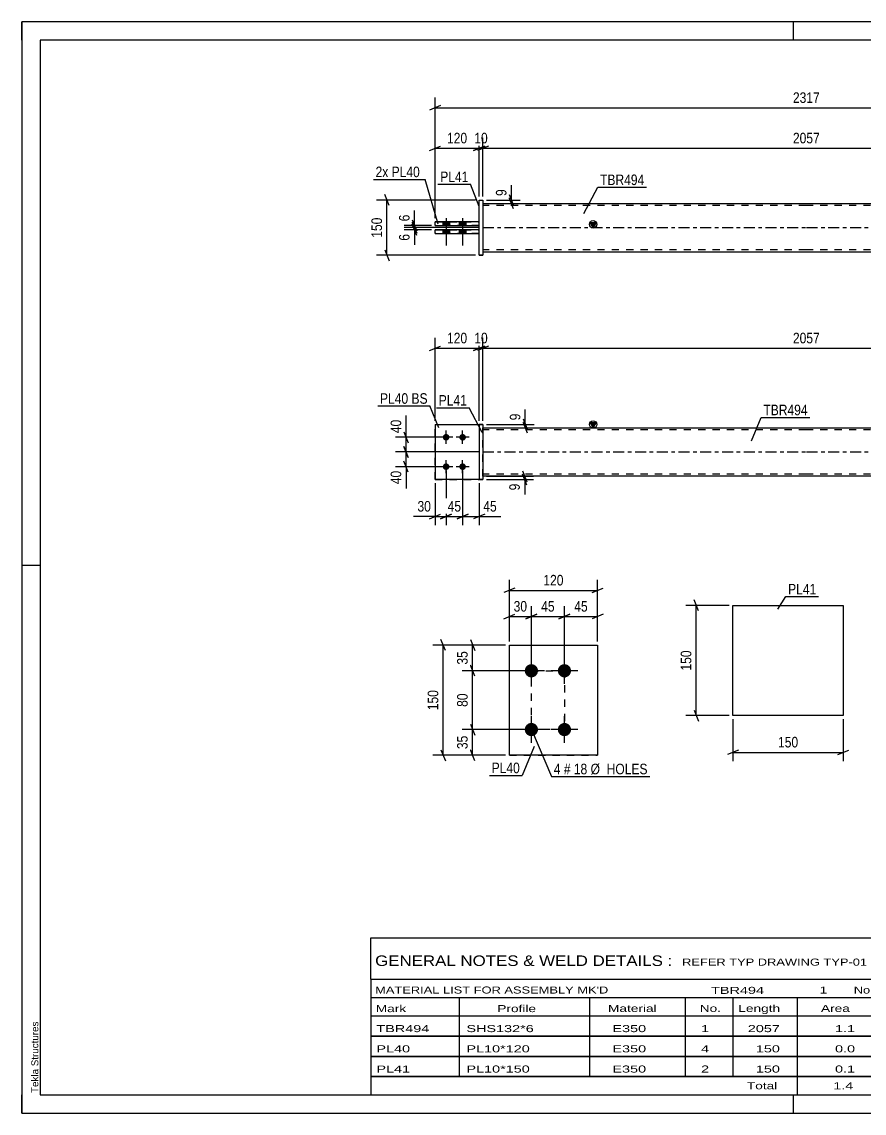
# Model space of a CAD drawing. Header units: millimetres. Extents: x 0 to 420, y 0 to 297.
# Drawn here: x 0 to 229.3, y 0 to 297 of the extents above; entities that cross this region are included whole.
import ezdxf

# ---------------------------------------------------------------- set-up
doc = ezdxf.new("R2010")
doc.units = ezdxf.units.MM
doc.linetypes.add('DXK_LINE_DOT2', pattern=[3.9198, 1.9599, -1.9599])
doc.linetypes.add('DXK_LINE_DOT3', pattern=[5.9187, 2.979, -0.9799, 0.9799, -0.9799])
doc.styles.add('Arial', font='ARIAL.TTF', dxfattribs={"height": 0.2})
doc.styles.add('Arial Narrow', font='ARIALN.TTF', dxfattribs={"height": 0.2})

# ---------------------------------------------------------------- blocks, each defined once
blk = doc.blocks.new('Unknown-582684965-1127')
at = {"color": 5, "linetype": 'Continuous'}
for p, q in [((420, 297), (0, 297)), ((0, 297), (0, 0)), ((0, 292), (0, 297)), ((210, 292), (210, 297)), ((415, 292), (5, 292)), ((5, 292), (5, 5)), ((5, 149), (0, 149)), ((0, 0), (0, 5)), ((5, 5), (415, 5)), ((210, 0), (210, 5)), ((0, 0), (420, 0))]:
    blk.add_line(p, q, dxfattribs=at)
at = {"color": 174, "linetype": 'Continuous', "style": 'Arial'}
blk.add_text('Tekla Structures', height=1.9102, rotation=90, dxfattribs=at).set_placement((4.5, 5.5))
blk = doc.blocks.new('Part-582684965-1392 - 1364')
at = {"color": 2, "linetype": 'Continuous'}
for p, q in [((112.47, 187.44), (124.47, 187.44)), ((112.47, 187.44), (112.47, 172.44)), ((124.47, 172.44), (112.47, 172.44)), ((112.47, 172.44), (112.47, 172.44))]:
    blk.add_line(p, q, dxfattribs=at)
at = {"color": 7, "linetype": 'DXK_LINE_DOT2'}
for p, q in [((112.47, 187.44), (124.47, 187.44)), ((124.47, 187.44), (124.47, 187.44)), ((124.47, 187.44), (124.47, 172.44)), ((112.47, 172.44), (124.47, 172.44)), ((112.47, 172.44), (112.47, 172.44))]:
    blk.add_line(p, q, dxfattribs=at)
blk = doc.blocks.new('Part-582684965-1397 - 1364')
at = {"color": 7, "linetype": 'DXK_LINE_DOT2'}
for p, q in [((112.47, 187.44), (124.47, 187.44)), ((112.47, 187.44), (124.47, 187.44)), ((112.47, 172.44), (112.47, 187.44)), ((124.47, 187.44), (124.47, 187.44)), ((124.47, 187.44), (124.47, 172.44)), ((112.47, 172.44), (124.47, 172.44)), ((124.47, 172.44), (112.47, 172.44)), ((112.47, 172.44), (112.47, 172.44))]:
    blk.add_line(p, q, dxfattribs=at)
blk = doc.blocks.new('Part-582684965-1412 - 1364')
at = {"color": 2, "linetype": 'Continuous'}
for p, q in [((125.47, 187.44), (124.47, 187.44)), ((124.47, 187.44), (124.47, 172.44)), ((125.47, 187.44), (125.47, 187.44)), ((125.47, 187.44), (125.47, 172.44)), ((124.47, 172.44), (125.47, 172.44))]:
    blk.add_line(p, q, dxfattribs=at)
at = {"color": 7, "linetype": 'DXK_LINE_DOT2'}
for p, q in [((124.47, 187.44), (125.47, 187.44)), ((125.47, 172.44), (124.47, 172.44))]:
    blk.add_line(p, q, dxfattribs=at)
blk = doc.blocks.new('Bolt-582684965-1414 - 1364')
at = {"linetype": 'Continuous'}
for points in [[(115.47, 183.04), (115.28, 183.06), (115.1, 183.12), (114.94, 183.21), (114.8, 183.34), (114.69, 183.49), (114.61, 183.66), (114.57, 183.85), (114.57, 184.03), (114.61, 184.22), (114.69, 184.39), (114.8, 184.54), (114.94, 184.67), (115.1, 184.76), (115.28, 184.82), (115.47, 184.84), (115.65, 184.82), (115.83, 184.76), (115.99, 184.67), (116.13, 184.54), (116.25, 184.39), (116.32, 184.22), (116.36, 184.03), (116.36, 183.85), (116.32, 183.66), (116.25, 183.49), (116.13, 183.34), (115.99, 183.21), (115.83, 183.12), (115.65, 183.06)], [(119.97, 183.04), (119.78, 183.06), (119.6, 183.12), (119.44, 183.21), (119.3, 183.34), (119.19, 183.49), (119.11, 183.66), (119.07, 183.85), (119.07, 184.03), (119.11, 184.22), (119.19, 184.39), (119.3, 184.54), (119.44, 184.67), (119.6, 184.76), (119.78, 184.82), (119.97, 184.84), (120.15, 184.82), (120.33, 184.76), (120.49, 184.67), (120.63, 184.54), (120.75, 184.39), (120.82, 184.22), (120.86, 184.03), (120.86, 183.85), (120.82, 183.66), (120.75, 183.49), (120.63, 183.34), (120.49, 183.21), (120.33, 183.12), (120.15, 183.06)], [(115.47, 175.04), (115.28, 175.06), (115.1, 175.12), (114.94, 175.21), (114.8, 175.34), (114.69, 175.49), (114.61, 175.66), (114.57, 175.85), (114.57, 176.03), (114.61, 176.22), (114.69, 176.39), (114.8, 176.54), (114.94, 176.67), (115.1, 176.76), (115.28, 176.82), (115.47, 176.84), (115.65, 176.82), (115.83, 176.76), (115.99, 176.67), (116.13, 176.54), (116.25, 176.39), (116.32, 176.22), (116.36, 176.03), (116.36, 175.85), (116.32, 175.66), (116.25, 175.49), (116.13, 175.34), (115.99, 175.21), (115.83, 175.12), (115.65, 175.06)], [(119.97, 175.04), (119.78, 175.06), (119.6, 175.12), (119.44, 175.21), (119.3, 175.34), (119.19, 175.49), (119.11, 175.66), (119.07, 175.85), (119.07, 176.03), (119.11, 176.22), (119.19, 176.39), (119.3, 176.54), (119.44, 176.67), (119.6, 176.76), (119.78, 176.82), (119.97, 176.84), (120.15, 176.82), (120.33, 176.76), (120.49, 176.67), (120.63, 176.54), (120.75, 176.39), (120.82, 176.22), (120.86, 176.03), (120.86, 175.85), (120.82, 175.66), (120.75, 175.49), (120.63, 175.34), (120.49, 175.21), (120.33, 175.12), (120.15, 175.06)]]:
    blk.add_hatch(color=1, dxfattribs=at).paths.add_polyline_path(points)
at = {"color": 1, "linetype": 'Continuous'}
for p, q in [((115.47, 182.14), (115.47, 185.74)), ((119.97, 182.14), (119.97, 185.74)), ((117.27, 183.94), (113.67, 183.94)), ((121.77, 183.94), (118.17, 183.94)), ((117.27, 175.94), (113.67, 175.94)), ((115.47, 174.14), (115.47, 177.74)), ((121.77, 175.94), (118.17, 175.94)), ((119.97, 174.14), (119.97, 177.74))]:
    blk.add_line(p, q, dxfattribs=at)
blk = doc.blocks.new('Part-582684965-1439 - 1364')
at = {"linetype": 'Continuous'}
blk.add_hatch(color=2, dxfattribs=at).paths.add_polyline_path([(155.47, 186.54), (154.67, 187.94), (156.27, 187.94)])
at = {"color": 2, "linetype": 'Continuous'}
for p, q in [((155.47, 186.54), (154.67, 187.94)), ((154.67, 187.94), (156.27, 187.94)), ((156.27, 187.94), (155.47, 186.54)), ((125.47, 186.54), (213.47, 186.54)), ((213.57, 186.54), (301.57, 186.54)), ((213.47, 173.34), (125.47, 173.34)), ((301.57, 173.34), (213.57, 173.34))]:
    blk.add_line(p, q, dxfattribs=at)
at = {"color": 7, "linetype": 'DXK_LINE_DOT2'}
for p, q in [((125.47, 173.34), (125.47, 186.54)), ((213.47, 185.94), (125.47, 185.94)), ((301.57, 185.94), (213.57, 185.94)), ((301.57, 186.54), (301.57, 173.34)), ((213.47, 173.94), (125.47, 173.94)), ((301.57, 173.94), (213.57, 173.94))]:
    blk.add_line(p, q, dxfattribs=at)
at = {"color": 7, "linetype": 'DXK_LINE_DOT3'}
for p, q in [((125.47, 179.94), (213.47, 179.94)), ((213.57, 179.94), (301.57, 179.94))]:
    blk.add_line(p, q, dxfattribs=at)
at = {"color": 2, "linetype": 'Continuous'}
blk.add_circle((155.47, 187.44), 1, dxfattribs=at)
blk = doc.blocks.new('Part-582684965-1771 - 1745')
at = {"color": 2, "linetype": 'Continuous'}
for p, q in [((124.47, 240.39), (112.47, 240.39)), ((112.47, 239.39), (112.47, 240.39)), ((112.47, 239.39), (124.47, 239.39)), ((112.47, 239.39), (112.47, 239.39)), ((124.47, 239.39), (124.47, 240.39))]:
    blk.add_line(p, q, dxfattribs=at)
at = {"color": 7, "linetype": 'DXK_LINE_DOT2'}
for p, q in [((112.47, 240.39), (124.47, 240.39)), ((124.47, 239.39), (112.47, 239.39))]:
    blk.add_line(p, q, dxfattribs=at)
blk = doc.blocks.new('Part-582684965-1751 - 1745')
at = {"linetype": 'Continuous'}
blk.add_hatch(color=2, dxfattribs=at).paths.add_polyline_path([(155.47, 240.99), (154.67, 242.39), (156.27, 242.39)])
at = {"color": 2, "linetype": 'Continuous'}
for p, q in [((125.47, 247.59), (213.47, 247.59)), ((213.57, 247.59), (301.57, 247.59)), ((155.47, 240.99), (154.67, 242.39)), ((154.67, 242.39), (156.27, 242.39)), ((156.27, 242.39), (155.47, 240.99)), ((125.47, 234.39), (213.47, 234.39)), ((213.57, 234.39), (301.57, 234.39))]:
    blk.add_line(p, q, dxfattribs=at)
at = {"color": 7, "linetype": 'DXK_LINE_DOT2'}
for p, q in [((125.47, 247.59), (125.47, 234.39)), ((213.47, 246.99), (125.47, 246.99)), ((301.57, 246.99), (213.57, 246.99)), ((301.57, 247.59), (301.57, 234.39)), ((213.47, 234.99), (125.47, 234.99)), ((301.57, 234.99), (213.57, 234.99))]:
    blk.add_line(p, q, dxfattribs=at)
at = {"color": 7, "linetype": 'DXK_LINE_DOT3'}
for p, q in [((125.47, 240.99), (213.47, 240.99)), ((213.57, 240.99), (301.57, 240.99))]:
    blk.add_line(p, q, dxfattribs=at)
at = {"color": 2, "linetype": 'Continuous'}
blk.add_circle((155.47, 241.89), 1, dxfattribs=at)
blk = doc.blocks.new('Part-582684965-1776 - 1745')
at = {"color": 2, "linetype": 'Continuous'}
for p, q in [((124.47, 242.59), (112.47, 242.59)), ((112.47, 241.59), (112.47, 242.59)), ((112.47, 241.59), (124.47, 241.59)), ((112.47, 241.59), (112.47, 241.59)), ((124.47, 241.59), (124.47, 242.59))]:
    blk.add_line(p, q, dxfattribs=at)
at = {"color": 7, "linetype": 'DXK_LINE_DOT2'}
for p, q in [((112.47, 242.59), (124.47, 242.59)), ((124.47, 241.59), (112.47, 241.59))]:
    blk.add_line(p, q, dxfattribs=at)
blk = doc.blocks.new('Part-582684965-1781 - 1745')
at = {"color": 2, "linetype": 'Continuous'}
for p, q in [((124.47, 248.49), (125.47, 248.49)), ((124.47, 233.49), (124.47, 248.49)), ((125.47, 248.49), (125.47, 248.49)), ((125.47, 248.49), (125.47, 233.49)), ((125.47, 233.49), (124.47, 233.49)), ((124.47, 233.49), (124.47, 233.49))]:
    blk.add_line(p, q, dxfattribs=at)
at = {"color": 7, "linetype": 'DXK_LINE_DOT2'}
for p, q in [((124.47, 248.49), (125.47, 248.49)), ((124.47, 233.49), (125.47, 233.49)), ((124.47, 233.49), (124.47, 233.49))]:
    blk.add_line(p, q, dxfattribs=at)
blk = doc.blocks.new('Bolt-582684965-1783 - 1745')
at = {"linetype": 'Continuous'}
for points in [[(114.57, 241.59), (116.37, 241.59), (116.37, 242.59), (114.57, 242.59)], [(114.57, 241.59), (116.37, 241.59), (116.37, 242.59), (114.57, 242.59)], [(119.07, 241.59), (120.87, 241.59), (120.87, 242.59), (119.07, 242.59)], [(119.07, 241.59), (120.87, 241.59), (120.87, 242.59), (119.07, 242.59)], [(114.57, 239.39), (116.37, 239.39), (116.37, 240.39), (114.57, 240.39)], [(114.57, 239.39), (116.37, 239.39), (116.37, 240.39), (114.57, 240.39)], [(119.07, 239.39), (120.87, 239.39), (120.87, 240.39), (119.07, 240.39)], [(119.07, 239.39), (120.87, 239.39), (120.87, 240.39), (119.07, 240.39)]]:
    blk.add_hatch(color=1, dxfattribs=at).paths.add_polyline_path(points)
at = {"color": 1, "linetype": 'Continuous'}
for p, q in [((115.47, 243.59), (115.47, 236.09)), ((115.47, 243.59), (115.47, 236.09)), ((119.97, 243.59), (119.97, 236.09)), ((119.97, 243.59), (119.97, 236.09)), ((114.57, 242.59), (114.57, 241.59)), ((114.57, 242.59), (114.57, 241.59)), ((116.37, 242.59), (116.37, 241.59)), ((116.37, 242.59), (116.37, 241.59)), ((119.07, 242.59), (119.07, 241.59)), ((119.07, 242.59), (119.07, 241.59)), ((120.87, 242.59), (120.87, 241.59)), ((120.87, 242.59), (120.87, 241.59)), ((114.57, 240.39), (114.57, 239.39)), ((114.57, 240.39), (114.57, 239.39)), ((116.37, 240.39), (116.37, 239.39)), ((116.37, 240.39), (116.37, 239.39)), ((119.07, 240.39), (119.07, 239.39)), ((119.07, 240.39), (119.07, 239.39)), ((120.87, 240.39), (120.87, 239.39)), ((120.87, 240.39), (120.87, 239.39))]:
    blk.add_line(p, q, dxfattribs=at)
blk = doc.blocks.new('Bolt-582684965-2085 - 2022')
at = {"linetype": 'Continuous'}
for points in [[(138.68, 118.6), (138.31, 118.63), (137.95, 118.75), (137.62, 118.94), (137.34, 119.19), (137.12, 119.5), (136.97, 119.84), (136.89, 120.21), (136.89, 120.58), (136.97, 120.95), (137.12, 121.3), (137.34, 121.6), (137.62, 121.85), (137.95, 122.04), (138.31, 122.16), (138.68, 122.2), (139.06, 122.16), (139.41, 122.04), (139.74, 121.85), (140.02, 121.6), (140.24, 121.3), (140.39, 120.95), (140.47, 120.58), (140.47, 120.21), (140.39, 119.84), (140.24, 119.5), (140.02, 119.19), (139.74, 118.94), (139.41, 118.75), (139.06, 118.63)], [(147.68, 118.6), (147.31, 118.63), (146.95, 118.75), (146.62, 118.94), (146.34, 119.19), (146.12, 119.5), (145.97, 119.84), (145.89, 120.21), (145.89, 120.58), (145.97, 120.95), (146.12, 121.3), (146.34, 121.6), (146.62, 121.85), (146.95, 122.04), (147.31, 122.16), (147.68, 122.2), (148.06, 122.16), (148.41, 122.04), (148.74, 121.85), (149.02, 121.6), (149.24, 121.3), (149.39, 120.95), (149.47, 120.58), (149.47, 120.21), (149.39, 119.84), (149.24, 119.5), (149.02, 119.19), (148.74, 118.94), (148.41, 118.75), (148.06, 118.63)], [(138.68, 102.6), (138.31, 102.63), (137.95, 102.75), (137.62, 102.94), (137.34, 103.19), (137.12, 103.5), (136.97, 103.84), (136.89, 104.21), (136.89, 104.58), (136.97, 104.95), (137.12, 105.3), (137.34, 105.6), (137.62, 105.85), (137.95, 106.04), (138.31, 106.16), (138.68, 106.2), (139.06, 106.16), (139.41, 106.04), (139.74, 105.85), (140.02, 105.6), (140.24, 105.3), (140.39, 104.95), (140.47, 104.58), (140.47, 104.21), (140.39, 103.84), (140.24, 103.5), (140.02, 103.19), (139.74, 102.94), (139.41, 102.75), (139.06, 102.63)], [(147.68, 102.6), (147.31, 102.63), (146.95, 102.75), (146.62, 102.94), (146.34, 103.19), (146.12, 103.5), (145.97, 103.84), (145.89, 104.21), (145.89, 104.58), (145.97, 104.95), (146.12, 105.3), (146.34, 105.6), (146.62, 105.85), (146.95, 106.04), (147.31, 106.16), (147.68, 106.2), (148.06, 106.16), (148.41, 106.04), (148.74, 105.85), (149.02, 105.6), (149.24, 105.3), (149.39, 104.95), (149.47, 104.58), (149.47, 104.21), (149.39, 103.84), (149.24, 103.5), (149.02, 103.19), (148.74, 102.94), (148.41, 102.75), (148.06, 102.63)]]:
    blk.add_hatch(color=1, dxfattribs=at).paths.add_polyline_path(points)
at = {"color": 1, "linetype": 'Continuous'}
for p, q in [((138.68, 116.8), (138.68, 124)), ((147.68, 116.8), (147.68, 124)), ((142.28, 120.4), (135.08, 120.4)), ((151.28, 120.4), (144.08, 120.4)), ((138.68, 100.8), (138.68, 108)), ((147.68, 100.8), (147.68, 108)), ((142.28, 104.4), (135.08, 104.4)), ((151.28, 104.4), (144.08, 104.4))]:
    blk.add_line(p, q, dxfattribs=at)
blk = doc.blocks.new('Part-582684965-2090 - 2022')
at = {"color": 2, "linetype": 'Continuous'}
for p, q in [((132.68, 127.4), (156.68, 127.4)), ((132.68, 97.4), (132.68, 127.4)), ((156.68, 127.4), (156.68, 127.4)), ((156.68, 127.4), (156.68, 97.4)), ((156.68, 97.4), (132.68, 97.4)), ((132.68, 97.4), (132.68, 97.4))]:
    blk.add_line(p, q, dxfattribs=at)
at = {"color": 7, "linetype": 'DXK_LINE_DOT2'}
for p, q in [((132.68, 127.4), (156.68, 127.4)), ((132.68, 97.4), (156.68, 97.4)), ((132.68, 97.4), (132.68, 97.4))]:
    blk.add_line(p, q, dxfattribs=at)
blk = doc.blocks.new('Part-582684965-2237 - 2231')
at = {"color": 2, "linetype": 'Continuous'}
for p, q in [((193.55, 108.19), (193.55, 138.19)), ((193.55, 138.19), (223.55, 138.19)), ((223.55, 138.19), (223.55, 108.19)), ((223.55, 108.19), (193.55, 108.19))]:
    blk.add_line(p, q, dxfattribs=at)
blk = doc.blocks.new('Rectangle-582684965-2216 - 2022')
at = {"color": 1, "linetype": 'DXK_LINE_DOT2'}
blk.add_lwpolyline([(138.68, 120.4), (147.68, 120.4), (147.68, 104.4), (138.68, 104.4), (138.68, 120.4)], close=True, dxfattribs=at)
blk = doc.blocks.new('StraightDimension-582684965-1601 - 1364')
at = {"color": 7, "linetype": 'Continuous'}
for p, q in [((103.99, 185.44), (105.19, 182.44)), ((114.47, 183.94), (101.74, 183.94)), ((105.19, 178.44), (103.99, 181.44)), ((104.59, 179.94), (104.59, 183.94)), ((124.47, 179.94), (101.74, 179.94))]:
    blk.add_line(p, q, dxfattribs=at)
at = {"color": 0}
blk.add_wipeout([(103.84, 189.32), (99.64, 189.32), (99.64, 184.46), (103.84, 184.46)], dxfattribs=at)
at = {"color": 7, "linetype": 'Continuous'}
blk.add_line((104.59, 183.94), (104.59, 189.85), dxfattribs=at)
blk.add_line((104.59, 183.94), (104.59, 189.85), dxfattribs=at)
at = {"color": 3, "style": 'Arial Narrow'}
blk.add_text('40', height=2.863, rotation=90.0002, dxfattribs=at).set_placement((103.24, 185.06))
blk = doc.blocks.new('StraightDimension-582684965-1572 - 1364')
at = {"color": 7, "linetype": 'Continuous'}
for p, q in [((115.47, 174.94), (115.47, 159.98)), ((112.47, 171.44), (112.47, 159.98)), ((110.97, 161.78), (113.97, 162.98)), ((112.47, 162.38), (115.47, 162.38)), ((116.97, 162.98), (113.97, 161.78))]:
    blk.add_line(p, q, dxfattribs=at)
at = {"color": 0}
blk.add_wipeout([(111.94, 163.13), (111.94, 167.33), (107.08, 167.33), (107.08, 163.13)], dxfattribs=at)
at = {"color": 7, "linetype": 'Continuous'}
blk.add_line((112.47, 162.38), (106.56, 162.38), dxfattribs=at)
blk.add_line((112.47, 162.38), (106.56, 162.38), dxfattribs=at)
at = {"color": 3, "style": 'Arial Narrow'}
blk.add_text('30', height=2.863, dxfattribs=at).set_placement((107.68, 163.73))
blk = doc.blocks.new('StraightDimension-582684965-1565 - 1364')
at = {"color": 7, "linetype": 'Continuous'}
for p, q in [((115.47, 174.94), (115.47, 159.98)), ((119.97, 174.94), (119.97, 159.98)), ((113.97, 161.78), (116.97, 162.98)), ((115.47, 162.38), (119.97, 162.38)), ((121.47, 162.98), (118.47, 161.78))]:
    blk.add_line(p, q, dxfattribs=at)
at = {"color": 0}
blk.add_wipeout([(120.14, 163.13), (120.14, 167.33), (115.29, 167.33), (115.29, 163.13)], dxfattribs=at)
at = {"color": 3, "style": 'Arial Narrow'}
blk.add_text('45', height=2.863, dxfattribs=at).set_placement((115.89, 163.73))
blk = doc.blocks.new('StraightDimension-582684965-1458 - 1364')
at = {"color": 7, "linetype": 'Continuous'}
for p, q in [((112.47, 188.44), (112.47, 211.01)), ((124.47, 188.44), (124.47, 211.01)), ((110.97, 207.56), (113.97, 208.76)), ((112.47, 208.16), (124.47, 208.16)), ((125.97, 208.76), (122.97, 207.56))]:
    blk.add_line(p, q, dxfattribs=at)
at = {"color": 0}
blk.add_wipeout([(121.81, 208.91), (121.81, 213.11), (115.12, 213.11), (115.12, 208.91)], dxfattribs=at)
at = {"color": 3, "style": 'Arial Narrow'}
blk.add_text('120', height=2.863, dxfattribs=at).set_placement((115.72, 209.51))
blk = doc.blocks.new('StraightDimension-582684965-1485 - 1364')
at = {"color": 7, "linetype": 'Continuous'}
for p, q in [((124.47, 188.44), (124.47, 211.01)), ((125.47, 188.44), (125.47, 211.01)), ((122.97, 207.56), (125.97, 208.76)), ((126.97, 208.76), (123.97, 207.56)), ((124.47, 208.16), (125.47, 208.16))]:
    blk.add_line(p, q, dxfattribs=at)
at = {"color": 0}
blk.add_wipeout([(127.39, 208.91), (127.39, 213.11), (122.54, 213.11), (122.54, 208.91)], dxfattribs=at)
at = {"color": 3, "style": 'Arial Narrow'}
blk.add_text('10', height=2.863, dxfattribs=at).set_placement((123.14, 209.51))
blk = doc.blocks.new('StraightDimension-582684965-1502 - 1364')
at = {"color": 7, "linetype": 'Continuous'}
for p, q in [((125.47, 188.44), (125.47, 211.01)), ((301.57, 188.44), (301.57, 211.01)), ((126.97, 208.76), (123.97, 207.56)), ((125.47, 208.16), (301.57, 208.16)), ((300.07, 207.56), (303.07, 208.76))]:
    blk.add_line(p, q, dxfattribs=at)
at = {"color": 0}
blk.add_wipeout([(217.77, 208.91), (217.77, 213.11), (209.26, 213.11), (209.26, 208.91)], dxfattribs=at)
at = {"color": 3, "style": 'Arial Narrow'}
blk.add_text('2057', height=2.863, dxfattribs=at).set_placement((209.86, 209.51))
blk = doc.blocks.new('StraightDimension-582684965-1552 - 1364')
at = {"color": 7, "linetype": 'Continuous'}
for p, q in [((119.97, 174.94), (119.97, 159.98)), ((124.47, 171.44), (124.47, 159.98)), ((118.47, 161.78), (121.47, 162.98)), ((119.97, 162.38), (124.47, 162.38)), ((125.97, 162.98), (122.97, 161.78))]:
    blk.add_line(p, q, dxfattribs=at)
at = {"color": 0}
blk.add_wipeout([(129.85, 163.13), (129.85, 167.33), (124.99, 167.33), (124.99, 163.13)], dxfattribs=at)
at = {"color": 7, "linetype": 'Continuous'}
blk.add_line((124.47, 162.38), (130.37, 162.38), dxfattribs=at)
blk.add_line((124.47, 162.38), (130.37, 162.38), dxfattribs=at)
at = {"color": 3, "style": 'Arial Narrow'}
blk.add_text('45', height=2.863, dxfattribs=at).set_placement((125.59, 163.73))
blk = doc.blocks.new('StraightDimension-582684965-1583 - 1364')
at = {"color": 7, "linetype": 'Continuous'}
for p, q in [((126.47, 173.34), (139.27, 173.34)), ((126.47, 172.44), (139.27, 172.44)), ((136.27, 174.84), (137.47, 171.84)), ((137.47, 170.94), (136.27, 173.94)), ((136.87, 172.44), (136.87, 173.34))]:
    blk.add_line(p, q, dxfattribs=at)
at = {"color": 0}
blk.add_wipeout([(136.12, 171.91), (131.92, 171.91), (131.92, 168.89), (136.12, 168.89)], dxfattribs=at)
at = {"color": 7, "linetype": 'Continuous'}
blk.add_line((136.87, 172.44), (136.87, 168.36), dxfattribs=at)
blk.add_line((136.87, 172.44), (136.87, 168.36), dxfattribs=at)
at = {"color": 3, "style": 'Arial Narrow'}
blk.add_text('9', height=2.86, rotation=90.0002, dxfattribs=at).set_placement((135.52, 169.49))
blk = doc.blocks.new('StraightDimension-582684965-1592 - 1364')
at = {"color": 7, "linetype": 'Continuous'}
for p, q in [((126.47, 187.44), (139.42, 187.44)), ((136.42, 188.94), (137.62, 185.94)), ((137.62, 185.04), (136.42, 188.04)), ((137.02, 186.54), (137.02, 187.44)), ((126.47, 186.54), (139.42, 186.54))]:
    blk.add_line(p, q, dxfattribs=at)
at = {"color": 0}
blk.add_wipeout([(136.27, 190.99), (132.07, 190.99), (132.07, 187.96), (136.27, 187.96)], dxfattribs=at)
at = {"color": 7, "linetype": 'Continuous'}
blk.add_line((137.02, 187.44), (137.02, 191.52), dxfattribs=at)
blk.add_line((137.02, 187.44), (137.02, 191.52), dxfattribs=at)
at = {"color": 3, "style": 'Arial Narrow'}
blk.add_text('9', height=2.86, rotation=90.0002, dxfattribs=at).set_placement((135.67, 188.56))
blk = doc.blocks.new('StraightDimension-582684965-1618 - 1364')
at = {"color": 7, "linetype": 'Continuous'}
for p, q in [((103.99, 181.44), (105.19, 178.44)), ((124.47, 179.94), (101.74, 179.94)), ((104.59, 175.94), (104.59, 179.94)), ((114.47, 175.94), (101.74, 175.94)), ((105.19, 174.44), (103.99, 177.44))]:
    blk.add_line(p, q, dxfattribs=at)
at = {"color": 0}
blk.add_wipeout([(103.84, 175.41), (99.64, 175.41), (99.64, 170.56), (103.84, 170.56)], dxfattribs=at)
at = {"color": 7, "linetype": 'Continuous'}
blk.add_line((104.59, 175.94), (104.59, 170.03), dxfattribs=at)
blk.add_line((104.59, 175.94), (104.59, 170.03), dxfattribs=at)
at = {"color": 3, "style": 'Arial Narrow'}
blk.add_text('40', height=2.863, rotation=90.0002, dxfattribs=at).set_placement((103.24, 171.16))
blk = doc.blocks.new('StraightDimension-582684965-1833 - 1745')
at = {"color": 7, "linetype": 'Continuous'}
for p, q in [((124.47, 240.99), (104.02, 240.99)), ((106.27, 242.49), (107.47, 239.49)), ((107.47, 238.89), (106.27, 241.89)), ((106.87, 240.39), (106.87, 240.99)), ((111.47, 240.39), (104.02, 240.39))]:
    blk.add_line(p, q, dxfattribs=at)
at = {"color": 0}
blk.add_wipeout([(106.12, 239.86), (101.92, 239.86), (101.92, 236.83), (106.12, 236.83)], dxfattribs=at)
at = {"color": 7, "linetype": 'Continuous'}
blk.add_line((106.87, 240.39), (106.87, 236.31), dxfattribs=at)
blk.add_line((106.87, 240.39), (106.87, 236.31), dxfattribs=at)
at = {"color": 3, "style": 'Arial Narrow'}
blk.add_text('6', height=2.86, rotation=90.0002, dxfattribs=at).set_placement((105.52, 237.43))
blk = doc.blocks.new('StraightDimension-582684965-1882 - 1745')
at = {"color": 7, "linetype": 'Continuous'}
for p, q in [((112.47, 243.59), (112.47, 265.43)), ((124.47, 249.49), (124.47, 265.43)), ((110.97, 261.98), (113.97, 263.18)), ((112.47, 262.58), (124.47, 262.58)), ((125.97, 263.18), (122.97, 261.98))]:
    blk.add_line(p, q, dxfattribs=at)
at = {"color": 0}
blk.add_wipeout([(121.81, 263.33), (121.81, 267.53), (115.12, 267.53), (115.12, 263.33)], dxfattribs=at)
at = {"color": 3, "style": 'Arial Narrow'}
blk.add_text('120', height=2.863, dxfattribs=at).set_placement((115.72, 263.93))
blk = doc.blocks.new('StraightDimension-582684965-1817 - 1745')
at = {"color": 7, "linetype": 'Continuous'}
for p, q in [((111.47, 241.59), (104.02, 241.59)), ((124.47, 240.99), (104.02, 240.99)), ((106.27, 243.09), (107.47, 240.09)), ((107.47, 239.49), (106.27, 242.49)), ((106.87, 240.99), (106.87, 241.59))]:
    blk.add_line(p, q, dxfattribs=at)
at = {"color": 0}
blk.add_wipeout([(106.12, 245.14), (101.92, 245.14), (101.92, 242.11), (106.12, 242.11)], dxfattribs=at)
at = {"color": 7, "linetype": 'Continuous'}
blk.add_line((106.87, 241.59), (106.87, 245.66), dxfattribs=at)
blk.add_line((106.87, 241.59), (106.87, 245.66), dxfattribs=at)
at = {"color": 3, "style": 'Arial Narrow'}
blk.add_text('6', height=2.86, rotation=90.0002, dxfattribs=at).set_placement((105.52, 242.71))
blk = doc.blocks.new('StraightDimension-582684965-1850 - 1745')
at = {"color": 7, "linetype": 'Continuous'}
for p, q in [((132.64, 249.99), (133.84, 246.99)), ((126.47, 248.49), (135.64, 248.49)), ((126.47, 247.59), (135.64, 247.59)), ((133.84, 246.09), (132.64, 249.09)), ((133.24, 247.59), (133.24, 248.49))]:
    blk.add_line(p, q, dxfattribs=at)
at = {"color": 0}
blk.add_wipeout([(132.49, 252.04), (128.29, 252.04), (128.29, 249.01), (132.49, 249.01)], dxfattribs=at)
at = {"color": 7, "linetype": 'Continuous'}
blk.add_line((133.24, 248.49), (133.24, 252.56), dxfattribs=at)
blk.add_line((133.24, 248.49), (133.24, 252.56), dxfattribs=at)
at = {"color": 3, "style": 'Arial Narrow'}
blk.add_text('9', height=2.86, rotation=90.0002, dxfattribs=at).set_placement((131.89, 249.61))
blk = doc.blocks.new('StraightDimension-582684965-1861 - 1745')
at = {"color": 7, "linetype": 'Continuous'}
for p, q in [((99.97, 246.99), (98.77, 249.99)), ((123.47, 248.49), (96.52, 248.49)), ((99.37, 233.49), (99.37, 248.49)), ((98.77, 234.99), (99.97, 231.99)), ((123.47, 233.49), (96.52, 233.49))]:
    blk.add_line(p, q, dxfattribs=at)
at = {"color": 0}
blk.add_wipeout([(98.62, 244.33), (94.42, 244.33), (94.42, 237.64), (98.62, 237.64)], dxfattribs=at)
at = {"color": 3, "style": 'Arial Narrow'}
blk.add_text('150', height=2.863, rotation=90.0002, dxfattribs=at).set_placement((98.02, 238.24))
blk = doc.blocks.new('StraightDimension-582684965-1872 - 1745')
at = {"color": 7, "linetype": 'Continuous'}
for p, q in [((124.47, 249.49), (124.47, 265.43)), ((125.47, 249.49), (125.47, 265.43)), ((122.97, 261.98), (125.97, 263.18)), ((126.97, 263.18), (123.97, 261.98)), ((124.47, 262.58), (125.47, 262.58))]:
    blk.add_line(p, q, dxfattribs=at)
at = {"color": 0}
blk.add_wipeout([(127.39, 263.33), (127.39, 267.53), (122.54, 267.53), (122.54, 263.33)], dxfattribs=at)
at = {"color": 3, "style": 'Arial Narrow'}
blk.add_text('10', height=2.863, dxfattribs=at).set_placement((123.14, 263.93))
blk = doc.blocks.new('StraightDimension-582684965-1892 - 1745')
at = {"color": 7, "linetype": 'Continuous'}
for p, q in [((125.47, 249.49), (125.47, 265.43)), ((301.57, 249.49), (301.57, 265.43)), ((126.97, 263.18), (123.97, 261.98)), ((125.47, 262.58), (301.57, 262.58)), ((300.07, 261.98), (303.07, 263.18))]:
    blk.add_line(p, q, dxfattribs=at)
at = {"color": 0}
blk.add_wipeout([(217.77, 263.33), (217.77, 267.53), (209.26, 267.53), (209.26, 263.33)], dxfattribs=at)
at = {"color": 3, "style": 'Arial Narrow'}
blk.add_text('2057', height=2.863, dxfattribs=at).set_placement((209.86, 263.93))
blk = doc.blocks.new('StraightDimension-582684965-1923 - 1745')
at = {"color": 7, "linetype": 'Continuous'}
for p, q in [((112.47, 243.59), (112.47, 276.44)), ((314.57, 243.59), (314.57, 276.44)), ((113.97, 274.19), (110.97, 272.99)), ((112.47, 273.59), (314.57, 273.59)), ((313.07, 272.99), (316.07, 274.19))]:
    blk.add_line(p, q, dxfattribs=at)
at = {"color": 0}
blk.add_wipeout([(217.77, 274.34), (217.77, 278.54), (209.26, 278.54), (209.26, 274.34)], dxfattribs=at)
at = {"color": 3, "style": 'Arial Narrow'}
blk.add_text('2317', height=2.863, dxfattribs=at).set_placement((209.86, 274.94))
blk = doc.blocks.new('StraightDimension-582684965-2094 - 2022')
at = {"color": 7, "linetype": 'Continuous'}
for p, q in [((134.18, 142.87), (131.18, 141.67)), ((132.68, 128.4), (132.68, 145.12)), ((155.18, 141.67), (158.18, 142.87)), ((156.68, 128.4), (156.68, 145.12)), ((132.68, 142.27), (156.68, 142.27))]:
    blk.add_line(p, q, dxfattribs=at)
at = {"color": 0}
blk.add_wipeout([(148.02, 143.02), (148.02, 147.22), (141.34, 147.22), (141.34, 143.02)], dxfattribs=at)
at = {"color": 3, "style": 'Arial Narrow'}
blk.add_text('120', height=2.863, dxfattribs=at).set_placement((141.94, 143.62))
blk = doc.blocks.new('StraightDimension-582684965-2114 - 2022')
at = {"color": 7, "linetype": 'Continuous'}
for p, q in [((132.68, 128.4), (132.68, 138.01)), ((138.68, 121.4), (138.68, 138.01)), ((131.18, 134.56), (134.18, 135.76)), ((132.68, 135.16), (138.68, 135.16)), ((140.18, 135.76), (137.18, 134.56))]:
    blk.add_line(p, q, dxfattribs=at)
at = {"color": 0}
blk.add_wipeout([(138.11, 135.91), (138.11, 140.11), (133.25, 140.11), (133.25, 135.91)], dxfattribs=at)
at = {"color": 3, "style": 'Arial Narrow'}
blk.add_text('30', height=2.863, dxfattribs=at).set_placement((133.85, 136.51))
blk = doc.blocks.new('StraightDimension-582684965-2154 - 2022')
at = {"color": 7, "linetype": 'Continuous'}
for p, q in [((115.28, 125.9), (114.08, 128.9)), ((131.68, 127.4), (111.83, 127.4)), ((114.68, 97.4), (114.68, 127.4)), ((114.08, 98.9), (115.28, 95.9)), ((131.68, 97.4), (111.83, 97.4))]:
    blk.add_line(p, q, dxfattribs=at)
at = {"color": 0}
blk.add_wipeout([(113.93, 115.74), (109.73, 115.74), (109.73, 109.05), (113.93, 109.05)], dxfattribs=at)
at = {"color": 3, "style": 'Arial Narrow'}
blk.add_text('150', height=2.863, rotation=90.0002, dxfattribs=at).set_placement((113.33, 109.65))
blk = doc.blocks.new('StraightDimension-582684965-2127 - 2022')
at = {"color": 7, "linetype": 'Continuous'}
for p, q in [((138.68, 121.4), (138.68, 138.01)), ((147.68, 121.4), (147.68, 138.01)), ((137.18, 134.56), (140.18, 135.76)), ((138.68, 135.16), (147.68, 135.16)), ((149.18, 135.76), (146.18, 134.56))]:
    blk.add_line(p, q, dxfattribs=at)
at = {"color": 0}
blk.add_wipeout([(145.61, 135.91), (145.61, 140.11), (140.75, 140.11), (140.75, 135.91)], dxfattribs=at)
at = {"color": 3, "style": 'Arial Narrow'}
blk.add_text('45', height=2.863, dxfattribs=at).set_placement((141.35, 136.51))
blk = doc.blocks.new('StraightDimension-582684965-2137 - 2022')
at = {"color": 7, "linetype": 'Continuous'}
for p, q in [((147.68, 121.4), (147.68, 138.01)), ((156.68, 128.4), (156.68, 138.01)), ((146.18, 134.56), (149.18, 135.76)), ((147.68, 135.16), (156.68, 135.16)), ((158.18, 135.76), (155.18, 134.56))]:
    blk.add_line(p, q, dxfattribs=at)
at = {"color": 0}
blk.add_wipeout([(154.61, 135.91), (154.61, 140.11), (149.75, 140.11), (149.75, 135.91)], dxfattribs=at)
at = {"color": 3, "style": 'Arial Narrow'}
blk.add_text('45', height=2.863, dxfattribs=at).set_placement((150.35, 136.51))
blk = doc.blocks.new('StraightDimension-582684965-2171 - 2022')
at = {"color": 7, "linetype": 'Continuous'}
for p, q in [((137.68, 104.4), (119.83, 104.4)), ((122.08, 105.9), (123.28, 102.9)), ((122.68, 97.4), (122.68, 104.4)), ((123.28, 95.9), (122.08, 98.9)), ((131.68, 97.4), (119.83, 97.4))]:
    blk.add_line(p, q, dxfattribs=at)
at = {"color": 0}
blk.add_wipeout([(121.93, 103.32), (117.73, 103.32), (117.73, 98.47), (121.93, 98.47)], dxfattribs=at)
at = {"color": 3, "style": 'Arial Narrow'}
blk.add_text('35', height=2.863, rotation=90.0002, dxfattribs=at).set_placement((121.33, 99.07))
blk = doc.blocks.new('StraightDimension-582684965-2187 - 2022')
at = {"color": 7, "linetype": 'Continuous'}
for p, q in [((123.28, 118.9), (122.08, 121.9)), ((137.68, 120.4), (119.83, 120.4)), ((122.68, 104.4), (122.68, 120.4)), ((137.68, 104.4), (119.83, 104.4)), ((122.08, 105.9), (123.28, 102.9))]:
    blk.add_line(p, q, dxfattribs=at)
at = {"color": 0}
blk.add_wipeout([(121.93, 114.82), (117.73, 114.82), (117.73, 109.97), (121.93, 109.97)], dxfattribs=at)
at = {"color": 3, "style": 'Arial Narrow'}
blk.add_text('80', height=2.863, rotation=90.0002, dxfattribs=at).set_placement((121.33, 110.57))
blk = doc.blocks.new('StraightDimension-582684965-2200 - 2022')
at = {"color": 7, "linetype": 'Continuous'}
for p, q in [((122.08, 128.9), (123.28, 125.9)), ((131.68, 127.4), (119.83, 127.4)), ((122.68, 120.4), (122.68, 127.4)), ((123.28, 118.9), (122.08, 121.9)), ((137.68, 120.4), (119.83, 120.4))]:
    blk.add_line(p, q, dxfattribs=at)
at = {"color": 0}
blk.add_wipeout([(121.93, 126.32), (117.73, 126.32), (117.73, 121.47), (121.93, 121.47)], dxfattribs=at)
at = {"color": 3, "style": 'Arial Narrow'}
blk.add_text('35', height=2.863, rotation=90.0002, dxfattribs=at).set_placement((121.33, 122.07))
blk = doc.blocks.new('StraightDimension-582684965-2239 - 2231')
at = {"color": 7, "linetype": 'Continuous'}
for p, q in [((184.15, 136.69), (182.95, 139.69)), ((192.55, 138.19), (180.7, 138.19)), ((183.55, 108.19), (183.55, 138.19)), ((192.55, 108.19), (180.7, 108.19)), ((182.95, 109.69), (184.15, 106.69))]:
    blk.add_line(p, q, dxfattribs=at)
at = {"color": 0}
blk.add_wipeout([(182.8, 126.53), (178.6, 126.53), (178.6, 119.85), (182.8, 119.85)], dxfattribs=at)
at = {"color": 3, "style": 'Arial Narrow'}
blk.add_text('150', height=2.863, rotation=90.0002, dxfattribs=at).set_placement((182.2, 120.45))
blk = doc.blocks.new('StraightDimension-582684965-2246 - 2231')
at = {"color": 7, "linetype": 'Continuous'}
for p, q in [((193.55, 107.19), (193.55, 95.79)), ((223.55, 107.19), (223.55, 95.79)), ((195.05, 98.79), (192.05, 97.59)), ((193.55, 98.19), (223.55, 98.19)), ((222.05, 97.59), (225.05, 98.79))]:
    blk.add_line(p, q, dxfattribs=at)
at = {"color": 0}
blk.add_wipeout([(211.89, 98.94), (211.89, 103.14), (205.21, 103.14), (205.21, 98.94)], dxfattribs=at)
at = {"color": 3, "style": 'Arial Narrow'}
blk.add_text('150', height=2.863, dxfattribs=at).set_placement((205.81, 99.54))
blk = doc.blocks.new('Unknown-582684965-2792')
at = {"color": 7, "linetype": 'Continuous'}
for p, q in [((95, 47.75), (255, 47.75)), ((95, 36.5), (95, 47.75)), ((255, 47.75), (255, 36.5)), ((95, 36.5), (255, 36.5)), ((95, 36.5), (95, 31.5)), ((255, 36.5), (255, 31.5)), ((95, 31.5), (255, 31.5)), ((95, 31.5), (95, 26.5)), ((119, 31.5), (119, 26.5)), ((154.5, 31.5), (154.5, 26.5)), ((180.5, 31.5), (180.5, 26.5)), ((193.5, 31.5), (193.5, 26.5)), ((211, 31.5), (211, 26.5)), ((233, 31.5), (233, 26.5)), ((255, 31.5), (255, 26.5)), ((95, 26.5), (255, 26.5)), ((95, 26.45), (95, 21.05)), ((95, 26.45), (255, 26.45)), ((119, 26.5), (119, 21)), ((154.5, 26.5), (154.5, 21)), ((180.5, 26.5), (180.5, 21)), ((193.5, 26.5), (193.5, 21)), ((211, 26.5), (211, 21)), ((233, 26.5), (233, 21)), ((255, 26.45), (255, 21.05)), ((95, 21.05), (255, 21.05)), ((95, 20.95), (95, 15.55)), ((95, 20.95), (255, 20.95)), ((119, 21), (119, 15.5)), ((154.5, 21), (154.5, 15.5)), ((180.5, 21), (180.5, 15.5)), ((193.5, 21), (193.5, 15.5)), ((211, 21), (211, 15.5)), ((233, 21), (233, 15.5)), ((255, 20.95), (255, 15.55)), ((95, 15.55), (255, 15.55)), ((95, 15.45), (95, 10.05)), ((95, 15.45), (255, 15.45)), ((119, 15.5), (119, 10)), ((154.5, 15.5), (154.5, 10)), ((180.5, 15.5), (180.5, 10)), ((193.5, 15.5), (193.5, 10)), ((211, 15.5), (211, 10)), ((233, 15.5), (233, 10)), ((255, 15.45), (255, 10.05)), ((95, 10.05), (255, 10.05)), ((95, 10), (255, 10)), ((95, 10), (95, 5)), ((211, 10), (211, 5)), ((233, 10), (233, 5)), ((255, 10), (255, 5)), ((95, 5), (255, 5))]:
    blk.add_line(p, q, dxfattribs=at)
at = {"color": 7, "style": 'Arial Narrow'}
for s, height, width, p in [('GENERAL NOTES & WELD DETAILS :', 2.8633, 1.4, (96.15, 40.06)), ('REFER TYP DRAWING TYP-01', 1.9089, 1.6, (179.7, 40.16)), ("MATERIAL LIST FOR ASSEMBLY MK'D", 1.9089, 1.6, (96.15, 32.56)), ('TBR494', 1.909, 1.794707, (187.59, 32.47)), ('1', 1.91, 1.794707, (217.08, 32.56)), ('No. Required', 1.9089, 1.6, (226.41, 32.56)), ('Mark', 1.909, 1.7, (96.34, 27.5)), ('Profile', 1.909, 1.7, (129.41, 27.5)), ('Material', 1.909, 1.7, (159.54, 27.56)), ('No.', 1.909, 1.7, (184.5, 27.56)), ('Length', 1.909, 1.7, (195, 27.56)), ('Area', 1.909, 1.7, (217.5, 27.56)), ('Weight', 1.909, 1.7, (237, 27.56))]:
    blk.add_text(s, height=height, dxfattribs=dict(at, width=width)).set_placement(p)
at = {"color": 7, "linetype": 'Continuous', "style": 'Arial Narrow'}
for s, height, width, p in [('TBR494', 1.909, 1.794707, (96.5, 22.06)), ('SHS132*6', 1.909, 1.794707, (121, 22.06)), ('E350', 1.909, 1.794707, (160.74, 22.06)), ('1', 1.91, 1.794707, (184.86, 22.06)), ('2057', 1.909, 1.794707, (197.58, 22.06)), ('1.1', 1.909, 1.794707, (221.32, 22.06)), ('48.8', 1.909, 1.794707, (240.14, 22.06)), ('PL40', 1.909, 1.794707, (96.5, 16.56)), ('PL10*120', 1.909, 1.794707, (121, 16.56)), ('E350', 1.909, 1.794707, (160.74, 16.56)), ('4', 1.91, 1.794707, (184.86, 16.56)), ('150', 1.909, 1.794707, (199.77, 16.56)), ('0.0', 1.909, 1.794707, (221.32, 16.56)), ('5.7', 1.909, 1.794707, (242.33, 16.56)), ('PL41', 1.909, 1.794707, (96.5, 11.06)), ('PL10*150', 1.909, 1.794707, (121, 11.06)), ('E350', 1.909, 1.794707, (160.74, 11.06)), ('2', 1.91, 1.794707, (184.86, 11.06)), ('150', 1.909, 1.794707, (199.77, 11.06)), ('0.1', 1.909, 1.794707, (221.32, 11.06)), ('3.5', 1.909, 1.794707, (242.33, 11.06)), ('Total', 1.909, 1.7, (197.33, 6.5)), ('1.4', 1.909, 1.794707, (220.83, 6.5)), ('58.0', 1.909, 1.794707, (240.14, 6.5))]:
    blk.add_text(s, height=height, dxfattribs=dict(at, width=width)).set_placement(p)
blk = doc.blocks.new('Mark-582684965-1408 - 1364')
at = {"color": 0}
blk.add_wipeout([(121.14, 192.56), (121.14, 195.56), (113.46, 195.56), (113.46, 192.56)], dxfattribs=at)
blk.add_wipeout([(121.14, 192.56), (121.14, 195.56), (113.46, 195.56), (113.46, 192.56)], dxfattribs=at)
at = {"color": 30, "linetype": 'Continuous'}
for p in [(112.86, 191.96), (125.24, 185.2)]:
    blk.add_line(p, (121.74, 191.96), dxfattribs=at)
at = {"color": 3, "style": 'Arial Narrow'}
blk.add_text('PL41', height=2.863, dxfattribs=at).set_placement((113.46, 192.56))
blk = doc.blocks.new('Mark-582684965-1435 - 1364')
at = {"color": 0}
blk.add_wipeout([(213.87, 189.94), (213.87, 192.94), (201.82, 192.94), (201.82, 189.94)], dxfattribs=at)
blk.add_wipeout([(213.87, 189.94), (213.87, 192.94), (201.82, 192.94), (201.82, 189.94)], dxfattribs=at)
at = {"color": 30, "linetype": 'Continuous'}
for p, q in [((198.61, 182.99), (201.22, 189.34)), ((201.22, 189.34), (214.47, 189.34))]:
    blk.add_line(p, q, dxfattribs=at)
at = {"color": 3, "style": 'Arial Narrow'}
blk.add_text('TBR494', height=2.863, dxfattribs=at).set_placement((201.82, 189.94))
blk = doc.blocks.new('MarkSet-582684965-1736 - 1364')
at = {"color": 0}
blk.add_wipeout([(105.15, 193.06), (105.15, 196.06), (97.48, 196.06), (97.48, 193.06)], dxfattribs=at)
blk.add_wipeout([(105.15, 193.06), (105.15, 196.06), (97.48, 196.06), (97.48, 193.06)], dxfattribs=at)
blk.add_wipeout([(110.43, 193.06), (110.43, 196.06), (106.05, 196.06), (106.05, 193.06)], dxfattribs=at)
blk.add_wipeout([(110.43, 193.06), (110.43, 196.06), (106.05, 196.06), (106.05, 193.06)], dxfattribs=at)
at = {"color": 30, "linetype": 'Continuous'}
for p in [(96.88, 192.46), (113.5, 186.5)]:
    blk.add_line(p, (111.03, 192.46), dxfattribs=at)
at = {"color": 3, "style": 'Arial Narrow'}
for s, p in [('PL40', (97.48, 193.06)), ('BS', (106.05, 193.06))]:
    blk.add_text(s, height=2.863, dxfattribs=at).set_placement(p)
blk = doc.blocks.new('MarkSet-582684965-1961 - 1745')
at = {"color": 30, "linetype": 'Continuous'}
blk.add_line((113.31, 241.97), (109.81, 254.13), dxfattribs=at)
at = {"color": 0}
blk.add_wipeout([(99.74, 254.73), (99.74, 257.73), (96.27, 257.73), (96.27, 254.73)], dxfattribs=at)
blk.add_wipeout([(99.74, 254.73), (99.74, 257.73), (96.27, 257.73), (96.27, 254.73)], dxfattribs=at)
blk.add_wipeout([(108.31, 254.73), (108.31, 257.73), (100.64, 257.73), (100.64, 254.73)], dxfattribs=at)
blk.add_wipeout([(108.31, 254.73), (108.31, 257.73), (100.64, 257.73), (100.64, 254.73)], dxfattribs=at)
at = {"color": 30, "linetype": 'Continuous'}
blk.add_line((95.67, 254.13), (109.81, 254.13), dxfattribs=at)
at = {"color": 3, "style": 'Arial Narrow'}
for s, p in [('2x', (96.27, 254.73)), ('PL40', (100.64, 254.73))]:
    blk.add_text(s, height=2.863, dxfattribs=at).set_placement(p)
blk = doc.blocks.new('Mark-582684965-1747 - 1745')
at = {"color": 0}
blk.add_wipeout([(169.43, 252.58), (169.43, 255.58), (157.37, 255.58), (157.37, 252.58)], dxfattribs=at)
blk.add_wipeout([(169.43, 252.58), (169.43, 255.58), (157.37, 255.58), (157.37, 252.58)], dxfattribs=at)
at = {"color": 30, "linetype": 'Continuous'}
for p, q in [((152.93, 244.81), (156.77, 251.98)), ((156.77, 251.98), (170.03, 251.98))]:
    blk.add_line(p, q, dxfattribs=at)
at = {"color": 3, "style": 'Arial Narrow'}
blk.add_text('TBR494', height=2.863, dxfattribs=at).set_placement((157.37, 252.58))
blk = doc.blocks.new('Mark-582684965-1777 - 1745')
at = {"color": 0}
blk.add_wipeout([(121.54, 253.4), (121.54, 256.4), (113.86, 256.4), (113.86, 253.4)], dxfattribs=at)
blk.add_wipeout([(121.54, 253.4), (121.54, 256.4), (113.86, 256.4), (113.86, 253.4)], dxfattribs=at)
at = {"color": 30, "linetype": 'Continuous'}
for p in [(113.26, 252.8), (124.47, 246.72)]:
    blk.add_line(p, (122.14, 252.8), dxfattribs=at)
at = {"color": 3, "style": 'Arial Narrow'}
blk.add_text('PL41', height=2.863, dxfattribs=at).set_placement((113.86, 253.4))
blk = doc.blocks.new('Mark-582684965-2081 - 2022')
at = {"color": 0}
blk.add_wipeout([(146.61, 92.23), (146.61, 95.23), (144.78, 95.23), (144.78, 92.23)], dxfattribs=at)
blk.add_wipeout([(146.61, 92.23), (146.61, 95.23), (144.78, 95.23), (144.78, 92.23)], dxfattribs=at)
at = {"color": 7, "linetype": 'Continuous'}
blk.add_line((138.68, 104.4), (144.18, 91.63), dxfattribs=at)
at = {"color": 0}
blk.add_wipeout([(149.33, 92.23), (149.33, 95.23), (147.51, 95.23), (147.51, 92.23)], dxfattribs=at)
blk.add_wipeout([(149.33, 92.23), (149.33, 95.23), (147.51, 95.23), (147.51, 92.23)], dxfattribs=at)
at = {"color": 3, "style": 'Arial Narrow'}
blk.add_text('4', height=2.86, dxfattribs=at).set_placement((144.78, 92.23))
at = {"color": 0}
blk.add_wipeout([(153.89, 92.23), (153.89, 95.23), (150.23, 95.23), (150.23, 92.23)], dxfattribs=at)
blk.add_wipeout([(153.89, 92.23), (153.89, 95.23), (150.23, 95.23), (150.23, 92.23)], dxfattribs=at)
at = {"color": 3, "style": 'Arial Narrow'}
blk.add_text('#', height=2.86, dxfattribs=at).set_placement((147.51, 92.23))
at = {"color": 0}
blk.add_wipeout([(170.32, 92.23), (170.32, 95.23), (154.79, 95.23), (154.79, 92.23)], dxfattribs=at)
blk.add_wipeout([(170.32, 92.23), (170.32, 95.23), (154.79, 95.23), (154.79, 92.23)], dxfattribs=at)
at = {"color": 7, "linetype": 'Continuous'}
blk.add_line((144.18, 91.63), (170.92, 91.63), dxfattribs=at)
at = {"color": 3, "style": 'Arial Narrow'}
for s, p in [('18', (150.23, 92.23)), ('Ø  HOLES', (154.79, 92.23))]:
    blk.add_text(s, height=2.863, dxfattribs=at).set_placement(p)
blk = doc.blocks.new('Mark-582684965-2086 - 2022')
at = {"color": 0}
blk.add_wipeout([(135.53, 92.53), (135.53, 95.53), (127.86, 95.53), (127.86, 92.53)], dxfattribs=at)
blk.add_wipeout([(135.53, 92.53), (135.53, 95.53), (127.86, 95.53), (127.86, 92.53)], dxfattribs=at)
at = {"color": 30, "linetype": 'Continuous'}
for p in [(139.45, 99.78), (127.26, 91.93)]:
    blk.add_line(p, (136.13, 91.93), dxfattribs=at)
at = {"color": 3, "style": 'Arial Narrow'}
blk.add_text('PL40', height=2.863, dxfattribs=at).set_placement((127.86, 92.53))
blk = doc.blocks.new('Mark-582684965-2233 - 2231')
at = {"color": 0}
blk.add_wipeout([(216.22, 141.17), (216.22, 144.17), (208.55, 144.17), (208.55, 141.17)], dxfattribs=at)
blk.add_wipeout([(216.22, 141.17), (216.22, 144.17), (208.55, 144.17), (208.55, 141.17)], dxfattribs=at)
at = {"color": 30, "linetype": 'Continuous'}
for p, q in [((205.71, 137.13), (207.95, 140.57)), ((207.95, 140.57), (216.82, 140.57))]:
    blk.add_line(p, q, dxfattribs=at)
at = {"color": 3, "style": 'Arial Narrow'}
blk.add_text('PL41', height=2.863, dxfattribs=at).set_placement((208.55, 141.17))

msp = doc.modelspace()

# ---------------------------------------------------------------- block references
for name in ['Unknown-582684965-1127', 'Part-582684965-1781 - 1745', 'Part-582684965-1751 - 1745', 'Bolt-582684965-1783 - 1745', 'Part-582684965-1776 - 1745', 'Part-582684965-1771 - 1745', 'Part-582684965-1392 - 1364', 'Part-582684965-1397 - 1364', 'Part-582684965-1412 - 1364', 'Part-582684965-1439 - 1364', 'Bolt-582684965-1414 - 1364', 'Part-582684965-2237 - 2231', 'Part-582684965-2090 - 2022', 'Bolt-582684965-2085 - 2022', 'Rectangle-582684965-2216 - 2022', 'Unknown-582684965-2792']:
    msp.add_blockref(name, (0, 0))

# ---------------------------------------------------------------- next in the draw order: block references
for name in ['StraightDimension-582684965-1833 - 1745', 'StraightDimension-582684965-1601 - 1364', 'StraightDimension-582684965-1572 - 1364', 'StraightDimension-582684965-2094 - 2022', 'Mark-582684965-2233 - 2231', 'StraightDimension-582684965-2239 - 2231']:
    msp.add_blockref(name, (0, 0))

# ---------------------------------------------------------------- next in the draw order: block references
for name in ['StraightDimension-582684965-1882 - 1745', 'StraightDimension-582684965-1458 - 1364', 'StraightDimension-582684965-1565 - 1364', 'StraightDimension-582684965-2114 - 2022', 'StraightDimension-582684965-2246 - 2231']:
    msp.add_blockref(name, (0, 0))

# ---------------------------------------------------------------- next in the draw order: block references
for name in ['StraightDimension-582684965-1850 - 1745', 'StraightDimension-582684965-1817 - 1745', 'StraightDimension-582684965-1485 - 1364', 'StraightDimension-582684965-1552 - 1364', 'StraightDimension-582684965-2127 - 2022', 'StraightDimension-582684965-2154 - 2022']:
    msp.add_blockref(name, (0, 0))

# ---------------------------------------------------------------- next in the draw order: block references
for name in ['StraightDimension-582684965-1861 - 1745', 'StraightDimension-582684965-1502 - 1364', 'StraightDimension-582684965-1618 - 1364', 'StraightDimension-582684965-1583 - 1364', 'StraightDimension-582684965-2137 - 2022', 'StraightDimension-582684965-2171 - 2022']:
    msp.add_blockref(name, (0, 0))

# ---------------------------------------------------------------- next in the draw order: block references
for name in ['StraightDimension-582684965-1872 - 1745', 'StraightDimension-582684965-1592 - 1364', 'Mark-582684965-1435 - 1364', 'StraightDimension-582684965-2187 - 2022']:
    msp.add_blockref(name, (0, 0))

# ---------------------------------------------------------------- next in the draw order: block references
for name in ['StraightDimension-582684965-1892 - 1745', 'Mark-582684965-1408 - 1364', 'StraightDimension-582684965-2200 - 2022', 'Mark-582684965-2081 - 2022']:
    msp.add_blockref(name, (0, 0))

# ---------------------------------------------------------------- next in the draw order: block references
for name in ['StraightDimension-582684965-1923 - 1745', 'MarkSet-582684965-1736 - 1364', 'Mark-582684965-2086 - 2022']:
    msp.add_blockref(name, (0, 0))

# ---------------------------------------------------------------- next in the draw order: block references
for name in ['MarkSet-582684965-1961 - 1745', 'Mark-582684965-1747 - 1745']:
    msp.add_blockref(name, (0, 0))

# ---------------------------------------------------------------- next in the draw order: block references
msp.add_blockref('Mark-582684965-1777 - 1745', (0, 0))

doc.saveas('drawing.dxf')
